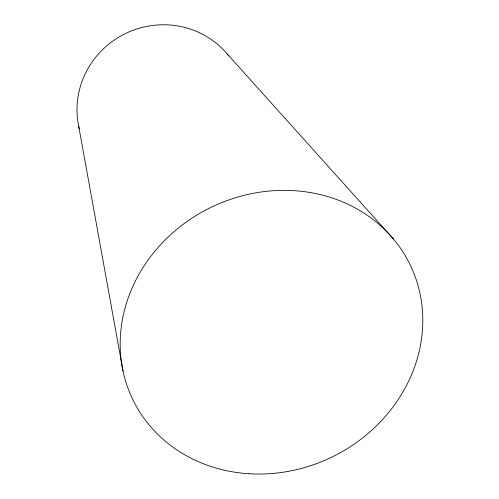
<?xml version="1.0" encoding="UTF-8"?>
<svg xmlns="http://www.w3.org/2000/svg" width="499" height="499" viewBox="0 0 499 499"><rect width="100%" height="100%" fill="white"/><g stroke="black" fill="none" stroke-linecap="round" stroke-linejoin="round"><path stroke-width="0.75" d="M227.157 53.911L393.318 238.853M78.773 126.603L123.066 371.25M79.285 128.861A85.03 82.528 -26.1 0 1 125.237 33.664A85.03 82.528 -26.1 0 1 228.623 55.695M248.621 473.719A154.179 138.722 -26.1 0 0 412.461 269.834A154.179 138.722 -26.1 0 0 153.399 253.055A154.179 138.722 -26.1 0 0 248.621 473.719"/></g></svg>
